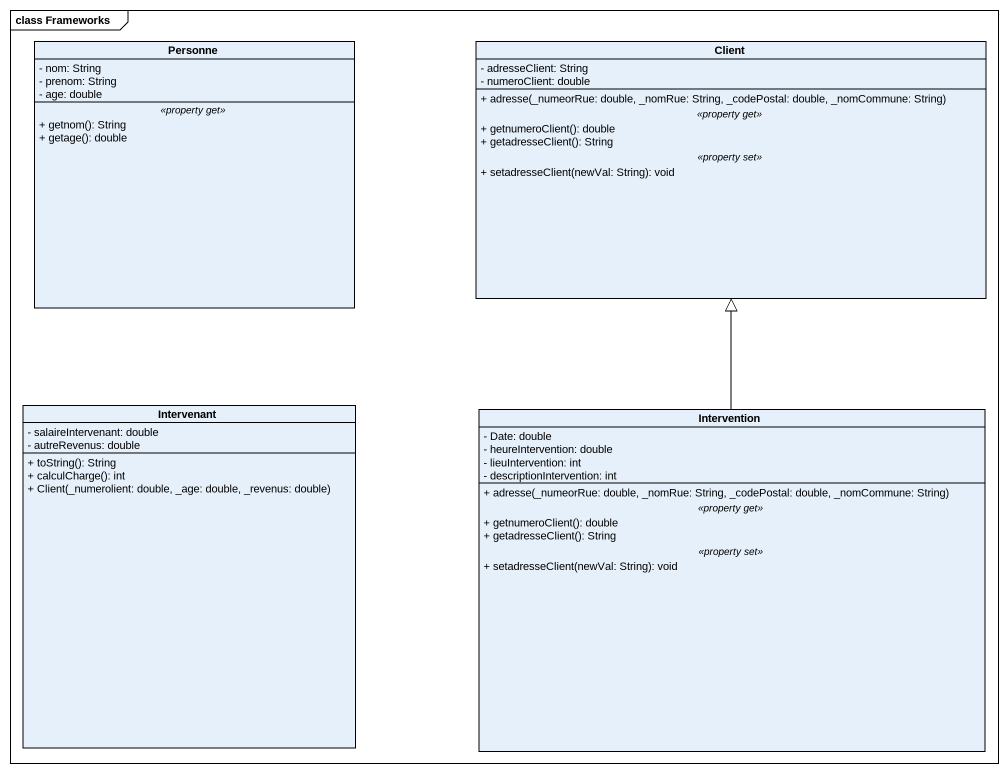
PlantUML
@startuml
mainframe class Frameworks
hide circle
hide empty members
skinparam classAttributeIconSize 0
class Personne {
  - nom: String
  - prenom: String
  - age: double
  .. <<property get>> ..
  + getnom(): String
  + getage(): double
}
class Client {
  - adresseClient: String
  - numeroClient: double
  --
  + adresse(_numeorRue: double, _nomRue: String, _codePostal: double, _nomCommune: String)
  .. <<property get>> ..
  + getnumeroClient(): double
  + getadresseClient(): String
  .. <<property set>> ..
  + setadresseClient(newVal: String): void
}
class Intervenant {
  - salaireIntervenant: double
  - autreRevenus: double
  + toString(): String
  + calculCharge(): int
  + Client(_numerolient: double, _age: double, _revenus: double)
}
class Intervention {
  - Date: double
  - heureIntervention: double
  - lieuIntervention: int
  - descriptionIntervention: int
  --
  + adresse(_numeorRue: double, _nomRue: String, _codePostal: double, _nomCommune: String)
  .. <<property get>> ..
  + getnumeroClient(): double
  + getadresseClient(): String
  .. <<property set>> ..
  + setadresseClient(newVal: String): void
}
Intervention -up-|> Client
@enduml
